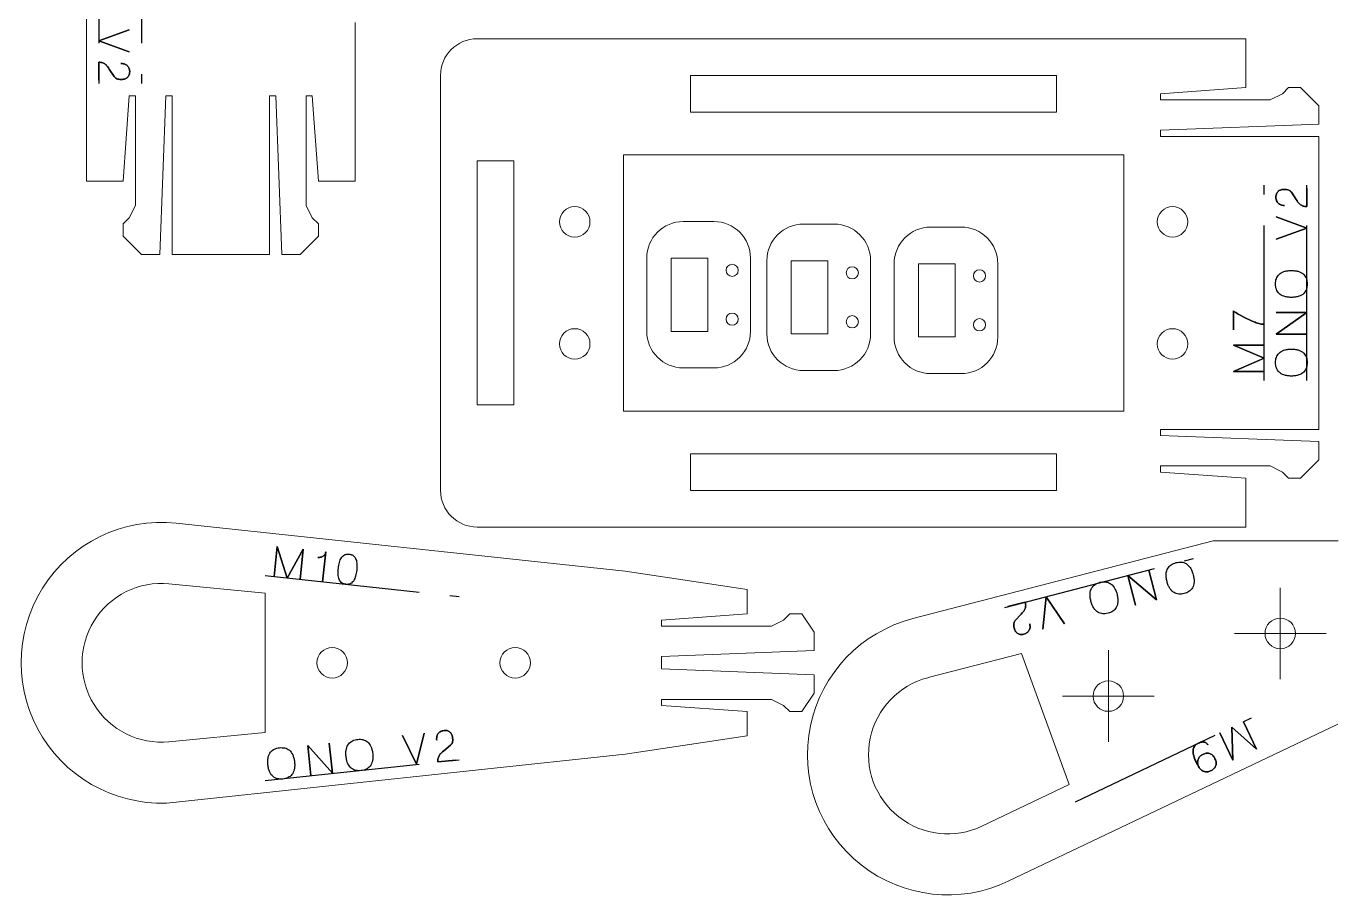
# Model space of a CAD drawing. Header units: millimetres. Extents: x 101 to 393, y 223 to 359.
# Drawn here: x 207.8 to 314.8, y 223.7 to 294.9 of the extents above; entities that cross this region are included whole.
import ezdxf

# ---------------------------------------------------------------- set-up
doc = ezdxf.new("R2010")
doc.units = ezdxf.units.MM
doc.linetypes.add('CENTERX2', pattern=[20.32, 12.7, -2.54, 2.54, -2.54])

# ---------------------------------------------------------------- blocks, each defined once
blk = doc.blocks.new('SW_CENTERMARKSYMBOL_0')
at = {"color": 0, "linetype": 'Continuous', "lineweight": 0}
for p, q in [((0, 2.5), (0, 3.75)), ((0, 0), (0, 2.5)), ((-2.5, 0), (-3.75, 0)), ((0, 0), (-2.5, 0)), ((0, 0), (0, -2.5)), ((0, 0), (2.5, 0)), ((2.5, 0), (3.75, 0)), ((0, -2.5), (0, -3.75))]:
    blk.add_line(p, q, dxfattribs=at)
blk = doc.blocks.new('SW_CENTERMARKSYMBOL_1')
at = {"color": 0, "linetype": 'Continuous', "lineweight": 0}
for p, q in [((0, 2.5), (0, 3.75)), ((0, 0), (0, 2.5)), ((-2.5, 0), (-3.75, 0)), ((0, 0), (-2.5, 0)), ((0, 0), (0, -2.5)), ((0, 0), (2.5, 0)), ((2.5, 0), (3.75, 0)), ((0, -2.5), (0, -3.75))]:
    blk.add_line(p, q, dxfattribs=at)

msp = doc.modelspace()

# ---------------------------------------------------------------- linework, layer by layer
at = {"color": 7, "linetype": 'Continuous', "lineweight": 15}
for p, q in [((212.76, 310.18), (212.76, 282.18)), ((234.76, 295.18), (234.76, 282.18)), ((307.77, 293.85), (244.77, 293.85)), ((307.77, 289.85), (307.77, 293.85)), ((241.77, 290.85), (241.77, 256.85)), ((262.27, 290.85), (262.27, 287.85)), ((262.27, 290.85), (292.27, 290.85)), ((292.27, 290.85), (292.27, 287.85)), ((216.26, 289.18), (215.76, 282.18)), ((216.76, 289.18), (216.26, 289.18)), ((216.76, 280.18), (216.76, 289.18)), ((219.26, 289.18), (218.76, 276.18)), ((219.76, 289.18), (219.26, 289.18)), ((219.76, 276.18), (219.76, 289.18)), ((227.76, 276.18), (227.76, 289.18)), ((227.76, 289.18), (228.26, 289.18)), ((228.26, 289.18), (228.76, 276.18)), ((230.76, 280.18), (230.76, 289.18)), ((230.76, 289.18), (231.26, 289.18)), ((231.26, 289.18), (231.76, 282.18)), ((300.77, 289.35), (307.77, 289.85)), ((300.77, 288.85), (300.77, 289.35)), ((310.77, 289.35), (309.77, 288.85)), ((311.27, 289.85), (310.77, 289.35)), ((312.27, 289.85), (311.27, 289.85)), ((313.77, 288.35), (312.27, 289.85)), ((309.77, 288.85), (300.77, 288.85)), ((313.77, 286.85), (313.77, 288.35)), ((262.27, 287.85), (292.27, 287.85)), ((300.77, 286.35), (313.77, 286.85)), ((300.77, 285.85), (300.77, 286.35)), ((313.77, 285.85), (300.77, 285.85)), ((313.77, 285.85), (313.77, 261.85)), ((244.77, 283.85), (244.77, 263.85)), ((244.77, 283.85), (247.77, 283.85)), ((247.77, 283.85), (247.77, 263.85)), ((256.77, 284.35), (297.77, 284.35)), ((256.77, 263.35), (256.77, 284.35)), ((297.77, 263.35), (297.77, 284.35)), ((212.76, 282.18), (215.76, 282.18)), ((234.76, 282.18), (231.76, 282.18)), ((216.26, 279.18), (216.76, 280.18)), ((231.26, 279.18), (230.76, 280.18)), ((215.76, 278.68), (216.26, 279.18)), ((215.76, 277.68), (215.76, 278.68)), ((231.76, 278.68), (231.26, 279.18)), ((231.76, 277.68), (231.76, 278.68)), ((264.17, 278.88), (261.67, 278.88)), ((274.02, 278.67), (271.52, 278.67)), ((284.45, 278.42), (281.95, 278.42)), ((217.26, 276.18), (215.76, 277.68)), ((230.26, 276.18), (231.76, 277.68)), ((218.76, 276.18), (217.26, 276.18)), ((227.76, 276.18), (219.76, 276.18)), ((228.76, 276.18), (230.26, 276.18)), ((258.67, 275.88), (258.67, 269.88)), ((263.67, 275.88), (260.67, 275.88)), ((260.67, 275.88), (260.67, 269.88)), ((263.67, 269.88), (263.67, 275.88)), ((267.17, 269.88), (267.17, 275.88)), ((268.52, 275.67), (268.52, 269.67)), ((273.52, 275.67), (270.52, 275.67)), ((270.52, 275.67), (270.52, 269.67)), ((273.52, 269.67), (273.52, 275.67)), ((277.02, 269.67), (277.02, 275.67)), ((278.95, 275.42), (278.95, 269.42)), ((283.95, 275.42), (280.95, 275.42)), ((280.95, 275.42), (280.95, 269.42)), ((283.95, 269.42), (283.95, 275.42)), ((287.45, 269.42), (287.45, 275.42)), ((260.67, 269.88), (263.67, 269.88)), ((270.52, 269.67), (273.52, 269.67)), ((280.95, 269.42), (283.95, 269.42)), ((261.67, 266.88), (264.17, 266.88)), ((271.52, 266.67), (274.02, 266.67)), ((281.95, 266.42), (284.45, 266.42)), ((244.77, 263.85), (247.77, 263.85)), ((256.77, 263.35), (297.77, 263.35)), ((313.77, 261.85), (300.77, 261.85)), ((300.77, 261.85), (300.77, 261.35)), ((300.77, 261.35), (313.77, 260.85)), ((313.77, 260.85), (313.77, 259.35)), ((262.27, 259.85), (262.27, 256.85)), ((262.27, 259.85), (292.27, 259.85)), ((292.27, 259.85), (292.27, 256.85)), ((313.77, 259.35), (312.27, 257.85)), ((309.77, 258.85), (300.77, 258.85)), ((300.77, 258.85), (300.77, 258.35)), ((300.77, 258.35), (307.77, 257.85)), ((310.77, 258.35), (309.77, 258.85)), ((311.27, 257.85), (310.77, 258.35)), ((307.77, 253.85), (307.77, 257.85)), ((312.27, 257.85), (311.27, 257.85)), ((262.27, 256.85), (292.27, 256.85)), ((220.11, 254.17), (256.89, 250.23)), ((244.77, 253.85), (307.77, 253.85)), ((280.47, 246.35), (305.09, 252.71)), ((315.35, 252.71), (305.09, 252.71)), ((266.89, 248.73), (256.89, 250.23)), ((227.39, 248.44), (219.51, 249.2)), ((227.39, 248.44), (227.39, 237.02)), ((266.89, 246.73), (266.89, 248.73)), ((259.89, 246.23), (266.89, 246.73)), ((259.89, 245.73), (259.89, 246.23)), ((269.89, 246.23), (268.89, 245.73)), ((270.39, 246.73), (269.89, 246.23)), ((271.39, 246.73), (270.39, 246.73)), ((272.39, 245.23), (271.39, 246.73)), ((268.89, 245.73), (259.89, 245.73)), ((272.39, 243.73), (272.39, 245.23)), ((259.89, 243.23), (272.39, 243.73)), ((259.89, 243.23), (259.89, 242.23)), ((289.39, 243.49), (281.73, 241.51)), ((289.39, 243.49), (293.29, 232.75)), ((259.89, 242.23), (272.39, 241.73)), ((272.39, 241.73), (272.39, 240.23)), ((272.39, 240.23), (271.39, 238.73)), ((259.89, 239.73), (259.89, 239.23)), ((268.89, 239.73), (259.89, 239.73)), ((259.89, 239.23), (266.89, 238.73)), ((266.89, 238.73), (266.89, 236.73)), ((269.89, 239.23), (268.89, 239.73)), ((270.39, 238.73), (269.89, 239.23)), ((271.39, 238.73), (270.39, 238.73)), ((288.3, 224.83), (315.31, 237.71)), ((227.39, 237.02), (219.51, 236.26)), ((266.89, 236.73), (256.89, 235.23)), ((256.89, 235.23), (220.11, 231.3)), ((293.29, 232.75), (286.15, 229.35))]:
    msp.add_line(p, q, dxfattribs=at)
at = {"color": 7, "linetype": 'CENTERX2'}
for p, q in [((213.76, 306.18), (213.76, 290.18)), ((217.26, 306.18), (217.26, 290.18)), ((309.27, 265.85), (309.27, 281.85)), ((312.77, 265.85), (312.77, 281.85)), ((288.01, 247.26), (303.5, 251.27)), ((227.39, 249.87), (243.29, 248.16)), ((293.81, 231.34), (308.25, 238.22)), ((227.39, 233.08), (243.29, 234.78))]:
    msp.add_line(p, q, dxfattribs=at)
at = {"color": 7, "linetype": 'Continuous', "flags": 128}
for points in [[(213.76, 293.68), (216.26, 294.59), (216.26, 294.59), (213.76, 293.68), (213.76, 293.68), (216.26, 292.78), (216.26, 292.78), (213.76, 293.68)], [(213.76, 291.93), (213.85, 291.93), (213.93, 291.92), (214.01, 291.9), (214.08, 291.88), (214.14, 291.85), (214.2, 291.82), (214.25, 291.79), (214.31, 291.75), (214.35, 291.71), (214.4, 291.66), (214.44, 291.61), (214.48, 291.57), (214.55, 291.46), (214.62, 291.35), (214.62, 291.35), (215.02, 290.76), (215.02, 290.76), (215.05, 290.72), (215.09, 290.68), (215.12, 290.65), (215.16, 290.62), (215.24, 290.58), (215.32, 290.55), (215.4, 290.53), (215.49, 290.52), (215.58, 290.52), (215.67, 290.52), (215.67, 290.52), (215.71, 290.52), (215.76, 290.53), (215.81, 290.54), (215.86, 290.55), (215.92, 290.57), (215.97, 290.59), (216.02, 290.62), (216.06, 290.65), (216.11, 290.69), (216.15, 290.74), (216.19, 290.79), (216.22, 290.85), (216.25, 290.91), (216.27, 290.99), (216.28, 291.07), (216.29, 291.16), (216.29, 291.16), (216.28, 291.24), (216.27, 291.33), (216.25, 291.4), (216.23, 291.47), (216.19, 291.53), (216.15, 291.59), (216.11, 291.64), (216.06, 291.68), (216.01, 291.72), (215.95, 291.75), (215.89, 291.78), (215.83, 291.8), (215.76, 291.81), (215.7, 291.82), (215.63, 291.83), (215.57, 291.83), (215.57, 291.83), (215.63, 291.83), (215.7, 291.82), (215.76, 291.81), (215.83, 291.8), (215.89, 291.78), (215.95, 291.75), (216.01, 291.72), (216.06, 291.68), (216.11, 291.64), (216.15, 291.59), (216.19, 291.53), (216.23, 291.47), (216.25, 291.4), (216.27, 291.33), (216.28, 291.24), (216.29, 291.16), (216.29, 291.16), (216.28, 291.07), (216.27, 290.99), (216.25, 290.91), (216.22, 290.85), (216.19, 290.79), (216.15, 290.74), (216.11, 290.69), (216.06, 290.65), (216.02, 290.62), (215.97, 290.59), (215.92, 290.57), (215.86, 290.55), (215.81, 290.54), (215.76, 290.53), (215.71, 290.52), (215.67, 290.52), (215.67, 290.52), (215.58, 290.52), (215.49, 290.52), (215.4, 290.53), (215.32, 290.55), (215.24, 290.58), (215.16, 290.62), (215.12, 290.65), (215.09, 290.68), (215.05, 290.72), (215.02, 290.76), (215.02, 290.76), (214.62, 291.35), (214.62, 291.35), (214.55, 291.46), (214.48, 291.57), (214.44, 291.61), (214.4, 291.66), (214.35, 291.71), (214.31, 291.75), (214.25, 291.79), (214.2, 291.82), (214.14, 291.85), (214.08, 291.88), (214.01, 291.9), (213.93, 291.92), (213.85, 291.93), (213.76, 291.93), (213.76, 291.93), (213.76, 290.45), (213.76, 290.45), (213.76, 291.93)], [(312.77, 280.1), (312.68, 280.1), (312.6, 280.11), (312.52, 280.13), (312.45, 280.15), (312.39, 280.18), (312.33, 280.21), (312.27, 280.24), (312.22, 280.28), (312.17, 280.32), (312.13, 280.37), (312.09, 280.41), (312.05, 280.46), (311.98, 280.57), (311.9, 280.68), (311.9, 280.68), (311.51, 281.27), (311.51, 281.27), (311.48, 281.31), (311.44, 281.35), (311.41, 281.38), (311.37, 281.41), (311.29, 281.45), (311.21, 281.48), (311.12, 281.5), (311.04, 281.51), (310.95, 281.51), (310.86, 281.51), (310.86, 281.51), (310.82, 281.51), (310.77, 281.5), (310.72, 281.49), (310.66, 281.48), (310.61, 281.46), (310.56, 281.44), (310.51, 281.41), (310.46, 281.38), (310.42, 281.34), (310.38, 281.29), (310.34, 281.24), (310.3, 281.18), (310.28, 281.11), (310.26, 281.04), (310.24, 280.96), (310.24, 280.87), (310.24, 280.87), (310.24, 280.78), (310.26, 280.7), (310.28, 280.63), (310.3, 280.56), (310.34, 280.5), (310.38, 280.44), (310.42, 280.39), (310.47, 280.35), (310.52, 280.31), (310.58, 280.28), (310.64, 280.25), (310.7, 280.23), (310.76, 280.22), (310.83, 280.2), (310.89, 280.2), (310.96, 280.2), (310.96, 280.2), (310.89, 280.2), (310.83, 280.2), (310.76, 280.22), (310.7, 280.23), (310.64, 280.25), (310.58, 280.28), (310.52, 280.31), (310.47, 280.35), (310.42, 280.39), (310.38, 280.44), (310.34, 280.5), (310.3, 280.56), (310.28, 280.63), (310.26, 280.7), (310.24, 280.78), (310.24, 280.87), (310.24, 280.87), (310.24, 280.96), (310.26, 281.04), (310.28, 281.11), (310.3, 281.18), (310.34, 281.24), (310.38, 281.29), (310.42, 281.34), (310.46, 281.38), (310.51, 281.41), (310.56, 281.44), (310.61, 281.46), (310.66, 281.48), (310.72, 281.49), (310.77, 281.5), (310.82, 281.51), (310.86, 281.51), (310.86, 281.51), (310.95, 281.51), (311.04, 281.51), (311.12, 281.5), (311.21, 281.48), (311.29, 281.45), (311.37, 281.41), (311.41, 281.38), (311.44, 281.35), (311.48, 281.31), (311.51, 281.27), (311.51, 281.27), (311.9, 280.68), (311.9, 280.68), (311.98, 280.57), (312.05, 280.46), (312.09, 280.41), (312.13, 280.37), (312.17, 280.32), (312.22, 280.28), (312.27, 280.24), (312.33, 280.21), (312.39, 280.18), (312.45, 280.15), (312.52, 280.13), (312.6, 280.11), (312.68, 280.1), (312.77, 280.1), (312.77, 280.1), (312.77, 281.58), (312.77, 281.58), (312.77, 280.1)], [(312.77, 278.34), (310.27, 277.44), (310.27, 277.44), (312.77, 278.34), (312.77, 278.34), (310.27, 279.25), (310.27, 279.25), (312.77, 278.34)], [(312.8, 273.76), (312.8, 273.65), (312.79, 273.54), (312.77, 273.44), (312.74, 273.34), (312.7, 273.24), (312.65, 273.15), (312.59, 273.06), (312.52, 272.99), (312.44, 272.91), (312.34, 272.85), (312.24, 272.8), (312.12, 272.75), (312.06, 272.73), (311.99, 272.71), (311.92, 272.7), (311.84, 272.68), (311.77, 272.67), (311.68, 272.67), (311.6, 272.66), (311.51, 272.66), (311.51, 272.66), (311.42, 272.66), (311.34, 272.67), (311.26, 272.67), (311.18, 272.68), (311.1, 272.7), (311.03, 272.71), (310.97, 272.73), (310.9, 272.75), (310.78, 272.8), (310.68, 272.85), (310.58, 272.91), (310.5, 272.99), (310.43, 273.06), (310.37, 273.15), (310.32, 273.24), (310.28, 273.34), (310.25, 273.44), (310.23, 273.54), (310.21, 273.65), (310.21, 273.76), (310.21, 273.76), (310.21, 273.88), (310.23, 273.98), (310.25, 274.09), (310.28, 274.19), (310.32, 274.29), (310.37, 274.38), (310.43, 274.46), (310.5, 274.54), (310.58, 274.61), (310.68, 274.67), (310.78, 274.73), (310.9, 274.78), (310.97, 274.8), (311.03, 274.82), (311.1, 274.83), (311.18, 274.84), (311.26, 274.85), (311.34, 274.86), (311.42, 274.86), (311.51, 274.86), (311.51, 274.86), (311.6, 274.86), (311.68, 274.86), (311.77, 274.85), (311.84, 274.84), (311.92, 274.83), (311.99, 274.82), (312.06, 274.8), (312.12, 274.78), (312.24, 274.73), (312.34, 274.67), (312.44, 274.61), (312.52, 274.54), (312.59, 274.46), (312.65, 274.38), (312.7, 274.29), (312.74, 274.19), (312.77, 274.09), (312.79, 273.98), (312.8, 273.88)], [(312.8, 273.76), (312.8, 273.65), (312.79, 273.54), (312.77, 273.44), (312.74, 273.34), (312.7, 273.24), (312.65, 273.15), (312.59, 273.06), (312.52, 272.99), (312.44, 272.91), (312.34, 272.85), (312.24, 272.8), (312.12, 272.75), (312.06, 272.73), (311.99, 272.71), (311.92, 272.7), (311.84, 272.68), (311.77, 272.67), (311.68, 272.67), (311.6, 272.66), (311.51, 272.66), (311.51, 272.66), (311.42, 272.66), (311.34, 272.67), (311.26, 272.67), (311.18, 272.68), (311.1, 272.7), (311.03, 272.71), (310.97, 272.73), (310.9, 272.75), (310.78, 272.8), (310.68, 272.85), (310.58, 272.91), (310.5, 272.99), (310.43, 273.06), (310.37, 273.15), (310.32, 273.24), (310.28, 273.34), (310.25, 273.44), (310.23, 273.54), (310.21, 273.65), (310.21, 273.76), (310.21, 273.76), (310.21, 273.88), (310.23, 273.98), (310.25, 274.09), (310.28, 274.19), (310.32, 274.29), (310.37, 274.38), (310.43, 274.46), (310.5, 274.54), (310.58, 274.61), (310.68, 274.67), (310.78, 274.73), (310.9, 274.78), (310.97, 274.8), (311.03, 274.82), (311.1, 274.83), (311.18, 274.84), (311.26, 274.85), (311.34, 274.86), (311.42, 274.86), (311.51, 274.86), (311.51, 274.86), (311.6, 274.86), (311.68, 274.86), (311.77, 274.85), (311.84, 274.84), (311.92, 274.83), (311.99, 274.82), (312.06, 274.8), (312.12, 274.78), (312.24, 274.73), (312.34, 274.67), (312.44, 274.61), (312.52, 274.54), (312.59, 274.46), (312.65, 274.38), (312.7, 274.29), (312.74, 274.19), (312.77, 274.09), (312.79, 273.98), (312.8, 273.88), (312.8, 273.76)], [(309.27, 270.45), (309.2, 270.46), (309.12, 270.46), (309.03, 270.48), (308.94, 270.5), (308.84, 270.53), (308.74, 270.56), (308.63, 270.59), (308.53, 270.63), (308.3, 270.72), (308.07, 270.82), (307.83, 270.93), (307.6, 271.05), (307.38, 271.17), (307.16, 271.3), (307.05, 271.36), (306.96, 271.43), (306.86, 271.49), (306.77, 271.55), (306.77, 271.55), (306.77, 270), (306.77, 270), (306.77, 271.55), (306.77, 271.55), (306.86, 271.49), (306.96, 271.43), (307.05, 271.36), (307.16, 271.3), (307.38, 271.17), (307.6, 271.05), (307.83, 270.93), (308.07, 270.82), (308.3, 270.72), (308.53, 270.63), (308.63, 270.59), (308.74, 270.56), (308.84, 270.53), (308.94, 270.5), (309.03, 270.48), (309.12, 270.46), (309.2, 270.46), (309.27, 270.45)], [(310.27, 269.64), (312.77, 271.42), (312.77, 271.42), (310.27, 271.42), (310.27, 271.42), (312.77, 271.42), (312.77, 271.42), (310.27, 269.64), (310.27, 269.64), (312.77, 269.64), (312.77, 269.64), (310.27, 269.64)], [(306.77, 266.59), (309.27, 267.67), (309.27, 267.67), (306.77, 268.74), (306.77, 268.74), (309.27, 268.74), (309.27, 268.74), (306.77, 268.74), (306.77, 268.74), (309.27, 267.67), (309.27, 267.67), (306.77, 266.59), (306.77, 266.59), (309.27, 266.59), (309.27, 266.59), (306.77, 266.59)], [(312.8, 267.32), (312.8, 267.21), (312.79, 267.1), (312.77, 266.99), (312.74, 266.89), (312.7, 266.8), (312.65, 266.71), (312.59, 266.62), (312.52, 266.54), (312.44, 266.47), (312.34, 266.41), (312.24, 266.35), (312.12, 266.31), (312.06, 266.29), (311.99, 266.27), (311.92, 266.25), (311.84, 266.24), (311.77, 266.23), (311.68, 266.23), (311.6, 266.22), (311.51, 266.22), (311.51, 266.22), (311.42, 266.22), (311.34, 266.23), (311.26, 266.23), (311.18, 266.24), (311.1, 266.25), (311.03, 266.27), (310.97, 266.29), (310.9, 266.31), (310.78, 266.35), (310.68, 266.41), (310.58, 266.47), (310.5, 266.54), (310.43, 266.62), (310.37, 266.71), (310.32, 266.8), (310.28, 266.89), (310.25, 266.99), (310.23, 267.1), (310.21, 267.21), (310.21, 267.32), (310.21, 267.32), (310.21, 267.43), (310.23, 267.54), (310.25, 267.65), (310.28, 267.75), (310.32, 267.85), (310.37, 267.94), (310.43, 268.02), (310.5, 268.1), (310.58, 268.17), (310.68, 268.23), (310.78, 268.29), (310.9, 268.34), (310.97, 268.36), (311.03, 268.37), (311.1, 268.39), (311.18, 268.4), (311.26, 268.41), (311.34, 268.42), (311.42, 268.42), (311.51, 268.42), (311.51, 268.42), (311.6, 268.42), (311.68, 268.42), (311.77, 268.41), (311.84, 268.4), (311.92, 268.39), (311.99, 268.37), (312.06, 268.36), (312.12, 268.34), (312.24, 268.29), (312.34, 268.23), (312.44, 268.17), (312.52, 268.1), (312.59, 268.02), (312.65, 267.94), (312.7, 267.85), (312.74, 267.75), (312.77, 267.65), (312.79, 267.54), (312.8, 267.43)], [(312.8, 267.32), (312.8, 267.21), (312.79, 267.1), (312.77, 266.99), (312.74, 266.89), (312.7, 266.8), (312.65, 266.71), (312.59, 266.62), (312.52, 266.54), (312.44, 266.47), (312.34, 266.41), (312.24, 266.35), (312.12, 266.31), (312.06, 266.29), (311.99, 266.27), (311.92, 266.25), (311.84, 266.24), (311.77, 266.23), (311.68, 266.23), (311.6, 266.22), (311.51, 266.22), (311.51, 266.22), (311.42, 266.22), (311.34, 266.23), (311.26, 266.23), (311.18, 266.24), (311.1, 266.25), (311.03, 266.27), (310.97, 266.29), (310.9, 266.31), (310.78, 266.35), (310.68, 266.41), (310.58, 266.47), (310.5, 266.54), (310.43, 266.62), (310.37, 266.71), (310.32, 266.8), (310.28, 266.89), (310.25, 266.99), (310.23, 267.1), (310.21, 267.21), (310.21, 267.32), (310.21, 267.32), (310.21, 267.43), (310.23, 267.54), (310.25, 267.65), (310.28, 267.75), (310.32, 267.85), (310.37, 267.94), (310.43, 268.02), (310.5, 268.1), (310.58, 268.17), (310.68, 268.23), (310.78, 268.29), (310.9, 268.34), (310.97, 268.36), (311.03, 268.37), (311.1, 268.39), (311.18, 268.4), (311.26, 268.41), (311.34, 268.42), (311.42, 268.42), (311.51, 268.42), (311.51, 268.42), (311.6, 268.42), (311.68, 268.42), (311.77, 268.41), (311.84, 268.4), (311.92, 268.39), (311.99, 268.37), (312.06, 268.36), (312.12, 268.34), (312.24, 268.29), (312.34, 268.23), (312.44, 268.17), (312.52, 268.1), (312.59, 268.02), (312.65, 267.94), (312.7, 267.85), (312.74, 267.75), (312.77, 267.65), (312.79, 267.54), (312.8, 267.43), (312.8, 267.32)], [(228.39, 252.26), (229.19, 249.67), (229.19, 249.67), (230.52, 252.03), (230.52, 252.03), (230.26, 249.56), (230.26, 249.56), (230.52, 252.03), (230.52, 252.03), (229.19, 249.67), (229.19, 249.67), (228.39, 252.26), (228.39, 252.26), (228.13, 249.79), (228.13, 249.79), (228.39, 252.26)], [(232.36, 251.83), (232.35, 251.76), (232.33, 251.69), (232.3, 251.63), (232.27, 251.58), (232.23, 251.53), (232.19, 251.5), (232.14, 251.46), (232.09, 251.44), (232.04, 251.41), (231.99, 251.39), (231.94, 251.38), (231.89, 251.37), (231.84, 251.36), (231.8, 251.36), (231.76, 251.36), (231.72, 251.36), (231.72, 251.36), (231.76, 251.36), (231.8, 251.36), (231.84, 251.36), (231.89, 251.37), (231.94, 251.38), (231.99, 251.39), (232.04, 251.41), (232.09, 251.44), (232.14, 251.46), (232.19, 251.5), (232.23, 251.53), (232.27, 251.58), (232.3, 251.63), (232.33, 251.69), (232.35, 251.76), (232.36, 251.83), (232.36, 251.83), (232.1, 249.36), (232.1, 249.36), (232.36, 251.83)], [(234.02, 249.16), (233.96, 249.16), (233.91, 249.17), (233.86, 249.19), (233.81, 249.2), (233.77, 249.22), (233.73, 249.24), (233.69, 249.27), (233.65, 249.29), (233.59, 249.36), (233.54, 249.42), (233.49, 249.5), (233.45, 249.58), (233.43, 249.67), (233.4, 249.77), (233.39, 249.88), (233.38, 249.99), (233.38, 250.1), (233.38, 250.22), (233.39, 250.34), (233.4, 250.47), (233.4, 250.47), (233.42, 250.6), (233.44, 250.72), (233.46, 250.83), (233.48, 250.95), (233.52, 251.05), (233.55, 251.15), (233.59, 251.24), (233.64, 251.33), (233.69, 251.4), (233.76, 251.47), (233.82, 251.52), (233.9, 251.57), (233.94, 251.59), (233.98, 251.6), (234.02, 251.61), (234.07, 251.62), (234.12, 251.63), (234.17, 251.63), (234.22, 251.63), (234.28, 251.62), (234.28, 251.62), (234.34, 251.62), (234.39, 251.61), (234.44, 251.59), (234.48, 251.58), (234.53, 251.56), (234.57, 251.54), (234.61, 251.51), (234.64, 251.49), (234.7, 251.43), (234.76, 251.36), (234.8, 251.28), (234.84, 251.2), (234.87, 251.11), (234.89, 251.01), (234.91, 250.9), (234.91, 250.79), (234.92, 250.68), (234.91, 250.56), (234.91, 250.44), (234.9, 250.31), (234.9, 250.31), (234.88, 250.19), (234.86, 250.06), (234.84, 249.95), (234.81, 249.83), (234.78, 249.73), (234.74, 249.63), (234.7, 249.54), (234.66, 249.45), (234.6, 249.38), (234.54, 249.32), (234.47, 249.26), (234.4, 249.22), (234.36, 249.2), (234.32, 249.18), (234.27, 249.17), (234.23, 249.16), (234.18, 249.15), (234.12, 249.15), (234.07, 249.15)], [(234.02, 249.16), (233.96, 249.16), (233.91, 249.17), (233.86, 249.19), (233.81, 249.2), (233.77, 249.22), (233.73, 249.24), (233.69, 249.27), (233.65, 249.29), (233.59, 249.36), (233.54, 249.42), (233.49, 249.5), (233.45, 249.58), (233.43, 249.67), (233.4, 249.77), (233.39, 249.88), (233.38, 249.99), (233.38, 250.1), (233.38, 250.22), (233.39, 250.34), (233.4, 250.47), (233.4, 250.47), (233.42, 250.6), (233.44, 250.72), (233.46, 250.83), (233.48, 250.95), (233.52, 251.05), (233.55, 251.15), (233.59, 251.24), (233.64, 251.33), (233.69, 251.4), (233.76, 251.47), (233.82, 251.52), (233.9, 251.57), (233.94, 251.59), (233.98, 251.6), (234.02, 251.61), (234.07, 251.62), (234.12, 251.63), (234.17, 251.63), (234.22, 251.63), (234.28, 251.62), (234.28, 251.62), (234.34, 251.62), (234.39, 251.61), (234.44, 251.59), (234.48, 251.58), (234.53, 251.56), (234.57, 251.54), (234.61, 251.51), (234.64, 251.49), (234.7, 251.43), (234.76, 251.36), (234.8, 251.28), (234.84, 251.2), (234.87, 251.11), (234.89, 251.01), (234.91, 250.9), (234.91, 250.79), (234.92, 250.68), (234.91, 250.56), (234.91, 250.44), (234.9, 250.31), (234.9, 250.31), (234.88, 250.19), (234.86, 250.06), (234.84, 249.95), (234.81, 249.83), (234.78, 249.73), (234.74, 249.63), (234.7, 249.54), (234.66, 249.45), (234.6, 249.38), (234.54, 249.32), (234.47, 249.26), (234.4, 249.22), (234.36, 249.2), (234.32, 249.18), (234.27, 249.17), (234.23, 249.16), (234.18, 249.15), (234.12, 249.15), (234.07, 249.15), (234.02, 249.16)], [(302.06, 250.93), (302.17, 250.95), (302.28, 250.97), (302.39, 250.98), (302.49, 250.97), (302.6, 250.96), (302.7, 250.93), (302.8, 250.89), (302.89, 250.85), (302.98, 250.78), (303.06, 250.71), (303.14, 250.62), (303.22, 250.52), (303.26, 250.46), (303.29, 250.4), (303.32, 250.33), (303.35, 250.26), (303.38, 250.19), (303.41, 250.11), (303.43, 250.03), (303.46, 249.94), (303.46, 249.94), (303.48, 249.86), (303.5, 249.78), (303.51, 249.69), (303.52, 249.62), (303.53, 249.54), (303.53, 249.47), (303.53, 249.4), (303.53, 249.33), (303.51, 249.2), (303.48, 249.09), (303.45, 248.98), (303.4, 248.88), (303.34, 248.79), (303.27, 248.71), (303.2, 248.63), (303.11, 248.57), (303.02, 248.52), (302.93, 248.47), (302.82, 248.43), (302.72, 248.4), (302.72, 248.4), (302.61, 248.37), (302.5, 248.36), (302.39, 248.35), (302.28, 248.36), (302.18, 248.37), (302.08, 248.4), (301.98, 248.44), (301.89, 248.49), (301.8, 248.55), (301.71, 248.63), (301.63, 248.72), (301.55, 248.82), (301.52, 248.88), (301.49, 248.94), (301.45, 249), (301.42, 249.07), (301.39, 249.15), (301.37, 249.22), (301.34, 249.31), (301.32, 249.39), (301.32, 249.39), (301.3, 249.48), (301.28, 249.56), (301.27, 249.64), (301.25, 249.72), (301.25, 249.8), (301.24, 249.87), (301.24, 249.94), (301.25, 250.01), (301.26, 250.13), (301.29, 250.25), (301.33, 250.36), (301.38, 250.45), (301.44, 250.54), (301.5, 250.62), (301.58, 250.69), (301.66, 250.76), (301.75, 250.81), (301.85, 250.86), (301.95, 250.9)], [(302.06, 250.93), (302.17, 250.95), (302.28, 250.97), (302.39, 250.98), (302.49, 250.97), (302.6, 250.96), (302.7, 250.93), (302.8, 250.89), (302.89, 250.85), (302.98, 250.78), (303.06, 250.71), (303.14, 250.62), (303.22, 250.52), (303.26, 250.46), (303.29, 250.4), (303.32, 250.33), (303.35, 250.26), (303.38, 250.19), (303.41, 250.11), (303.43, 250.03), (303.46, 249.94), (303.46, 249.94), (303.48, 249.86), (303.5, 249.78), (303.51, 249.69), (303.52, 249.62), (303.53, 249.54), (303.53, 249.47), (303.53, 249.4), (303.53, 249.33), (303.51, 249.2), (303.48, 249.09), (303.45, 248.98), (303.4, 248.88), (303.34, 248.79), (303.27, 248.71), (303.2, 248.63), (303.11, 248.57), (303.02, 248.52), (302.93, 248.47), (302.82, 248.43), (302.72, 248.4), (302.72, 248.4), (302.61, 248.37), (302.5, 248.36), (302.39, 248.35), (302.28, 248.36), (302.18, 248.37), (302.08, 248.4), (301.98, 248.44), (301.89, 248.49), (301.8, 248.55), (301.71, 248.63), (301.63, 248.72), (301.55, 248.82), (301.52, 248.88), (301.49, 248.94), (301.45, 249), (301.42, 249.07), (301.39, 249.15), (301.37, 249.22), (301.34, 249.31), (301.32, 249.39), (301.32, 249.39), (301.3, 249.48), (301.28, 249.56), (301.27, 249.64), (301.25, 249.72), (301.25, 249.8), (301.24, 249.87), (301.24, 249.94), (301.25, 250.01), (301.26, 250.13), (301.29, 250.25), (301.33, 250.36), (301.38, 250.45), (301.44, 250.54), (301.5, 250.62), (301.58, 250.69), (301.66, 250.76), (301.75, 250.81), (301.85, 250.86), (301.95, 250.9), (302.06, 250.93)], [(300.46, 247.88), (298.1, 249.87), (298.1, 249.87), (298.73, 247.44), (298.73, 247.44), (298.1, 249.87), (298.1, 249.87), (300.46, 247.88), (300.46, 247.88), (299.83, 250.32), (299.83, 250.32), (300.46, 247.88)], [(295.82, 249.32), (295.93, 249.34), (296.04, 249.36), (296.15, 249.36), (296.26, 249.36), (296.36, 249.34), (296.46, 249.32), (296.56, 249.28), (296.65, 249.23), (296.74, 249.17), (296.83, 249.1), (296.91, 249.01), (296.98, 248.9), (297.02, 248.85), (297.05, 248.79), (297.08, 248.72), (297.12, 248.65), (297.14, 248.58), (297.17, 248.5), (297.2, 248.42), (297.22, 248.33), (297.22, 248.33), (297.24, 248.25), (297.26, 248.16), (297.27, 248.08), (297.28, 248), (297.29, 247.93), (297.29, 247.86), (297.29, 247.79), (297.29, 247.72), (297.27, 247.59), (297.25, 247.47), (297.21, 247.36), (297.16, 247.26), (297.1, 247.17), (297.04, 247.09), (296.96, 247.02), (296.88, 246.96), (296.79, 246.9), (296.69, 246.86), (296.59, 246.82), (296.48, 246.78), (296.48, 246.78), (296.37, 246.76), (296.26, 246.75), (296.15, 246.74), (296.05, 246.74), (295.94, 246.76), (295.84, 246.78), (295.74, 246.82), (295.65, 246.87), (295.56, 246.94), (295.47, 247.01), (295.39, 247.1), (295.32, 247.21), (295.28, 247.26), (295.25, 247.33), (295.22, 247.39), (295.18, 247.46), (295.16, 247.53), (295.13, 247.61), (295.1, 247.69), (295.08, 247.78), (295.08, 247.78), (295.06, 247.86), (295.04, 247.95), (295.03, 248.03), (295.02, 248.11), (295.01, 248.18), (295.01, 248.26), (295.01, 248.33), (295.01, 248.39), (295.03, 248.52), (295.05, 248.64), (295.09, 248.74), (295.14, 248.84), (295.2, 248.93), (295.27, 249.01), (295.34, 249.08), (295.43, 249.14), (295.52, 249.2), (295.61, 249.25), (295.72, 249.28)], [(295.82, 249.32), (295.93, 249.34), (296.04, 249.36), (296.15, 249.36), (296.26, 249.36), (296.36, 249.34), (296.46, 249.32), (296.56, 249.28), (296.65, 249.23), (296.74, 249.17), (296.83, 249.1), (296.91, 249.01), (296.98, 248.9), (297.02, 248.85), (297.05, 248.79), (297.08, 248.72), (297.12, 248.65), (297.14, 248.58), (297.17, 248.5), (297.2, 248.42), (297.22, 248.33), (297.22, 248.33), (297.24, 248.25), (297.26, 248.16), (297.27, 248.08), (297.28, 248), (297.29, 247.93), (297.29, 247.86), (297.29, 247.79), (297.29, 247.72), (297.27, 247.59), (297.25, 247.47), (297.21, 247.36), (297.16, 247.26), (297.1, 247.17), (297.04, 247.09), (296.96, 247.02), (296.88, 246.96), (296.79, 246.9), (296.69, 246.86), (296.59, 246.82), (296.48, 246.78), (296.48, 246.78), (296.37, 246.76), (296.26, 246.75), (296.15, 246.74), (296.05, 246.74), (295.94, 246.76), (295.84, 246.78), (295.74, 246.82), (295.65, 246.87), (295.56, 246.94), (295.47, 247.01), (295.39, 247.1), (295.32, 247.21), (295.28, 247.26), (295.25, 247.33), (295.22, 247.39), (295.18, 247.46), (295.16, 247.53), (295.13, 247.61), (295.1, 247.69), (295.08, 247.78), (295.08, 247.78), (295.06, 247.86), (295.04, 247.95), (295.03, 248.03), (295.02, 248.11), (295.01, 248.18), (295.01, 248.26), (295.01, 248.33), (295.01, 248.39), (295.03, 248.52), (295.05, 248.64), (295.09, 248.74), (295.14, 248.84), (295.2, 248.93), (295.27, 249.01), (295.34, 249.08), (295.43, 249.14), (295.52, 249.2), (295.61, 249.25), (295.72, 249.28), (295.82, 249.32)], [(289.7, 247.7), (289.72, 247.61), (289.73, 247.53), (289.74, 247.45), (289.73, 247.38), (289.72, 247.31), (289.71, 247.24), (289.69, 247.18), (289.66, 247.12), (289.63, 247.07), (289.6, 247.02), (289.57, 246.96), (289.53, 246.91), (289.44, 246.82), (289.36, 246.72), (289.36, 246.72), (288.88, 246.19), (288.88, 246.19), (288.85, 246.15), (288.82, 246.11), (288.79, 246.06), (288.78, 246.02), (288.76, 245.93), (288.75, 245.85), (288.75, 245.76), (288.77, 245.68), (288.79, 245.59), (288.81, 245.51), (288.81, 245.51), (288.82, 245.46), (288.84, 245.42), (288.86, 245.37), (288.88, 245.33), (288.92, 245.28), (288.95, 245.24), (288.99, 245.2), (289.04, 245.16), (289.09, 245.12), (289.14, 245.1), (289.2, 245.07), (289.27, 245.05), (289.34, 245.04), (289.41, 245.04), (289.49, 245.05), (289.58, 245.07), (289.58, 245.07), (289.67, 245.1), (289.74, 245.13), (289.81, 245.17), (289.87, 245.21), (289.92, 245.26), (289.97, 245.31), (290, 245.36), (290.03, 245.42), (290.06, 245.48), (290.07, 245.54), (290.09, 245.61), (290.09, 245.67), (290.09, 245.74), (290.08, 245.8), (290.08, 245.87), (290.06, 245.93), (290.06, 245.93), (290.08, 245.87), (290.08, 245.8), (290.09, 245.74), (290.09, 245.67), (290.09, 245.61), (290.07, 245.54), (290.06, 245.48), (290.03, 245.42), (290, 245.36), (289.97, 245.31), (289.92, 245.26), (289.87, 245.21), (289.81, 245.17), (289.74, 245.13), (289.67, 245.1), (289.58, 245.07), (289.58, 245.07), (289.49, 245.05), (289.41, 245.04), (289.34, 245.04), (289.27, 245.05), (289.2, 245.07), (289.14, 245.1), (289.09, 245.12), (289.04, 245.16), (288.99, 245.2), (288.95, 245.24), (288.92, 245.28), (288.88, 245.33), (288.86, 245.37), (288.84, 245.42), (288.82, 245.46), (288.81, 245.51), (288.81, 245.51), (288.79, 245.59), (288.77, 245.68), (288.75, 245.76), (288.75, 245.85), (288.76, 245.93), (288.78, 246.02), (288.79, 246.06), (288.82, 246.11), (288.85, 246.15), (288.88, 246.19), (288.88, 246.19), (289.36, 246.72), (289.36, 246.72), (289.44, 246.82), (289.53, 246.91), (289.57, 246.96), (289.6, 247.02), (289.63, 247.07), (289.66, 247.12), (289.69, 247.18), (289.71, 247.24), (289.72, 247.31), (289.73, 247.38), (289.74, 247.45), (289.73, 247.53), (289.72, 247.61), (289.7, 247.7), (289.7, 247.7), (288.26, 247.33), (288.26, 247.33), (289.7, 247.7)], [(291.4, 248.14), (292.91, 245.93), (292.91, 245.93), (291.4, 248.14), (291.4, 248.14), (291.15, 245.47), (291.15, 245.47), (291.4, 248.14)], [(308.65, 235.66), (306.62, 237.44), (306.62, 237.44), (306.72, 234.74), (306.72, 234.74), (305.65, 236.98), (305.65, 236.98), (306.72, 234.74), (306.72, 234.74), (306.62, 237.44), (306.62, 237.44), (308.65, 235.66), (308.65, 235.66), (307.58, 237.9), (307.58, 237.9), (308.65, 235.66)], [(239.81, 234.41), (238.65, 236.78), (238.65, 236.78), (239.81, 234.41), (239.81, 234.41), (240.44, 236.97), (240.44, 236.97), (239.81, 234.41)], [(241.56, 234.6), (241.55, 234.69), (241.55, 234.77), (241.56, 234.85), (241.57, 234.92), (241.59, 234.98), (241.62, 235.05), (241.65, 235.1), (241.68, 235.16), (241.71, 235.21), (241.75, 235.26), (241.8, 235.3), (241.84, 235.35), (241.94, 235.43), (242.04, 235.51), (242.04, 235.51), (242.58, 235.97), (242.58, 235.97), (242.62, 236), (242.65, 236.04), (242.68, 236.08), (242.71, 236.12), (242.74, 236.2), (242.76, 236.29), (242.77, 236.37), (242.77, 236.46), (242.76, 236.55), (242.75, 236.63), (242.75, 236.63), (242.75, 236.68), (242.73, 236.72), (242.72, 236.77), (242.7, 236.82), (242.68, 236.87), (242.65, 236.92), (242.62, 236.97), (242.58, 237.01), (242.53, 237.05), (242.48, 237.09), (242.43, 237.12), (242.37, 237.15), (242.3, 237.17), (242.22, 237.18), (242.14, 237.18), (242.06, 237.18), (242.06, 237.18), (241.97, 237.16), (241.89, 237.14), (241.81, 237.12), (241.75, 237.08), (241.69, 237.04), (241.64, 237), (241.6, 236.95), (241.56, 236.9), (241.53, 236.84), (241.5, 236.78), (241.48, 236.72), (241.47, 236.66), (241.46, 236.59), (241.45, 236.53), (241.45, 236.46), (241.46, 236.4), (241.46, 236.4), (241.45, 236.46), (241.45, 236.53), (241.46, 236.59), (241.47, 236.66), (241.48, 236.72), (241.5, 236.78), (241.53, 236.84), (241.56, 236.9), (241.6, 236.95), (241.64, 237), (241.69, 237.04), (241.75, 237.08), (241.81, 237.12), (241.89, 237.14), (241.97, 237.16), (242.06, 237.18), (242.06, 237.18), (242.14, 237.18), (242.22, 237.18), (242.3, 237.17), (242.37, 237.15), (242.43, 237.12), (242.48, 237.09), (242.53, 237.05), (242.58, 237.01), (242.62, 236.97), (242.65, 236.92), (242.68, 236.87), (242.7, 236.82), (242.72, 236.77), (242.73, 236.72), (242.75, 236.68), (242.75, 236.63), (242.75, 236.63), (242.76, 236.55), (242.77, 236.46), (242.77, 236.37), (242.76, 236.29), (242.74, 236.2), (242.71, 236.12), (242.68, 236.08), (242.65, 236.04), (242.62, 236), (242.58, 235.97), (242.58, 235.97), (242.04, 235.51), (242.04, 235.51), (241.94, 235.43), (241.84, 235.35), (241.8, 235.3), (241.75, 235.26), (241.71, 235.21), (241.68, 235.16), (241.65, 235.1), (241.62, 235.05), (241.59, 234.98), (241.57, 234.92), (241.56, 234.85), (241.55, 234.77), (241.55, 234.69), (241.56, 234.6), (241.56, 234.6), (243.03, 234.75), (243.03, 234.75), (241.56, 234.6)], [(228.85, 233.2), (228.74, 233.2), (228.63, 233.2), (228.52, 233.21), (228.42, 233.23), (228.32, 233.25), (228.22, 233.29), (228.13, 233.34), (228.05, 233.41), (227.97, 233.48), (227.9, 233.56), (227.83, 233.66), (227.77, 233.77), (227.75, 233.83), (227.72, 233.9), (227.7, 233.97), (227.68, 234.04), (227.66, 234.11), (227.65, 234.19), (227.63, 234.28), (227.62, 234.37), (227.62, 234.37), (227.61, 234.45), (227.61, 234.54), (227.61, 234.62), (227.61, 234.7), (227.61, 234.77), (227.62, 234.84), (227.63, 234.91), (227.64, 234.97), (227.68, 235.1), (227.72, 235.21), (227.77, 235.31), (227.84, 235.4), (227.91, 235.48), (227.98, 235.55), (228.07, 235.61), (228.16, 235.66), (228.26, 235.7), (228.36, 235.73), (228.46, 235.75), (228.58, 235.77), (228.58, 235.77), (228.69, 235.78), (228.8, 235.77), (228.9, 235.76), (229.01, 235.75), (229.11, 235.72), (229.2, 235.68), (229.29, 235.63), (229.38, 235.56), (229.46, 235.49), (229.53, 235.4), (229.59, 235.3), (229.65, 235.19), (229.68, 235.13), (229.7, 235.06), (229.73, 235), (229.75, 234.92), (229.76, 234.85), (229.78, 234.77), (229.79, 234.69), (229.8, 234.6), (229.8, 234.6), (229.81, 234.51), (229.82, 234.43), (229.82, 234.35), (229.82, 234.27), (229.81, 234.19), (229.81, 234.12), (229.8, 234.05), (229.78, 233.99), (229.75, 233.87), (229.7, 233.76), (229.65, 233.66), (229.59, 233.57), (229.52, 233.49), (229.44, 233.42), (229.36, 233.37), (229.27, 233.32), (229.17, 233.28), (229.07, 233.24), (228.96, 233.22)], [(228.85, 233.2), (228.74, 233.2), (228.63, 233.2), (228.52, 233.21), (228.42, 233.23), (228.32, 233.25), (228.22, 233.29), (228.13, 233.34), (228.05, 233.41), (227.97, 233.48), (227.9, 233.56), (227.83, 233.66), (227.77, 233.77), (227.75, 233.83), (227.72, 233.9), (227.7, 233.97), (227.68, 234.04), (227.66, 234.11), (227.65, 234.19), (227.63, 234.28), (227.62, 234.37), (227.62, 234.37), (227.61, 234.45), (227.61, 234.54), (227.61, 234.62), (227.61, 234.7), (227.61, 234.77), (227.62, 234.84), (227.63, 234.91), (227.64, 234.97), (227.68, 235.1), (227.72, 235.21), (227.77, 235.31), (227.84, 235.4), (227.91, 235.48), (227.98, 235.55), (228.07, 235.61), (228.16, 235.66), (228.26, 235.7), (228.36, 235.73), (228.46, 235.75), (228.58, 235.77), (228.58, 235.77), (228.69, 235.78), (228.8, 235.77), (228.9, 235.76), (229.01, 235.75), (229.11, 235.72), (229.2, 235.68), (229.29, 235.63), (229.38, 235.56), (229.46, 235.49), (229.53, 235.4), (229.59, 235.3), (229.65, 235.19), (229.68, 235.13), (229.7, 235.06), (229.73, 235), (229.75, 234.92), (229.76, 234.85), (229.78, 234.77), (229.79, 234.69), (229.8, 234.6), (229.8, 234.6), (229.81, 234.51), (229.82, 234.43), (229.82, 234.35), (229.82, 234.27), (229.81, 234.19), (229.81, 234.12), (229.8, 234.05), (229.78, 233.99), (229.75, 233.87), (229.7, 233.76), (229.65, 233.66), (229.59, 233.57), (229.52, 233.49), (229.44, 233.42), (229.36, 233.37), (229.27, 233.32), (229.17, 233.28), (229.07, 233.24), (228.96, 233.22), (228.85, 233.2)], [(230.89, 235.95), (232.92, 233.67), (232.92, 233.67), (232.65, 236.14), (232.65, 236.14), (232.92, 233.67), (232.92, 233.67), (230.89, 235.95), (230.89, 235.95), (231.15, 233.48), (231.15, 233.48), (230.89, 235.95)], [(235.26, 233.89), (235.14, 233.88), (235.03, 233.88), (234.93, 233.89), (234.82, 233.91), (234.72, 233.94), (234.63, 233.98), (234.54, 234.03), (234.45, 234.09), (234.38, 234.16), (234.3, 234.25), (234.24, 234.35), (234.18, 234.46), (234.15, 234.52), (234.13, 234.58), (234.1, 234.65), (234.08, 234.72), (234.07, 234.8), (234.05, 234.88), (234.04, 234.96), (234.03, 235.05), (234.03, 235.05), (234.02, 235.14), (234.02, 235.22), (234.01, 235.3), (234.01, 235.38), (234.02, 235.45), (234.03, 235.53), (234.04, 235.6), (234.05, 235.66), (234.08, 235.78), (234.13, 235.89), (234.18, 235.99), (234.24, 236.08), (234.31, 236.16), (234.39, 236.23), (234.47, 236.29), (234.56, 236.34), (234.66, 236.38), (234.76, 236.41), (234.87, 236.44), (234.98, 236.45), (234.98, 236.45), (235.09, 236.46), (235.2, 236.46), (235.31, 236.45), (235.41, 236.43), (235.51, 236.4), (235.61, 236.36), (235.7, 236.31), (235.78, 236.25), (235.86, 236.17), (235.93, 236.09), (236, 235.99), (236.06, 235.87), (236.09, 235.81), (236.11, 235.75), (236.13, 235.68), (236.15, 235.61), (236.17, 235.53), (236.19, 235.45), (236.2, 235.37), (236.21, 235.28), (236.21, 235.28), (236.22, 235.2), (236.22, 235.11), (236.22, 235.03), (236.22, 234.95), (236.22, 234.88), (236.21, 234.81), (236.2, 234.74), (236.19, 234.67), (236.15, 234.55), (236.11, 234.44), (236.06, 234.34), (235.99, 234.25), (235.92, 234.18), (235.85, 234.11), (235.76, 234.05), (235.67, 234), (235.57, 233.96), (235.47, 233.93), (235.37, 233.91)], [(235.26, 233.89), (235.14, 233.88), (235.03, 233.88), (234.93, 233.89), (234.82, 233.91), (234.72, 233.94), (234.63, 233.98), (234.54, 234.03), (234.45, 234.09), (234.38, 234.16), (234.3, 234.25), (234.24, 234.35), (234.18, 234.46), (234.15, 234.52), (234.13, 234.58), (234.1, 234.65), (234.08, 234.72), (234.07, 234.8), (234.05, 234.88), (234.04, 234.96), (234.03, 235.05), (234.03, 235.05), (234.02, 235.14), (234.02, 235.22), (234.01, 235.3), (234.01, 235.38), (234.02, 235.45), (234.03, 235.53), (234.04, 235.6), (234.05, 235.66), (234.08, 235.78), (234.13, 235.89), (234.18, 235.99), (234.24, 236.08), (234.31, 236.16), (234.39, 236.23), (234.47, 236.29), (234.56, 236.34), (234.66, 236.38), (234.76, 236.41), (234.87, 236.44), (234.98, 236.45), (234.98, 236.45), (235.09, 236.46), (235.2, 236.46), (235.31, 236.45), (235.41, 236.43), (235.51, 236.4), (235.61, 236.36), (235.7, 236.31), (235.78, 236.25), (235.86, 236.17), (235.93, 236.09), (236, 235.99), (236.06, 235.87), (236.09, 235.81), (236.11, 235.75), (236.13, 235.68), (236.15, 235.61), (236.17, 235.53), (236.19, 235.45), (236.2, 235.37), (236.21, 235.28), (236.21, 235.28), (236.22, 235.2), (236.22, 235.11), (236.22, 235.03), (236.22, 234.95), (236.22, 234.88), (236.21, 234.81), (236.2, 234.74), (236.19, 234.67), (236.15, 234.55), (236.11, 234.44), (236.06, 234.34), (235.99, 234.25), (235.92, 234.18), (235.85, 234.11), (235.76, 234.05), (235.67, 234), (235.57, 233.96), (235.47, 233.93), (235.37, 233.91), (235.26, 233.89)], [(303.9, 234.23), (303.87, 234.3), (303.85, 234.38), (303.83, 234.45), (303.82, 234.53), (303.82, 234.6), (303.83, 234.67), (303.84, 234.74), (303.86, 234.81), (303.89, 234.87), (303.92, 234.93), (303.96, 234.99), (304, 235.05), (304.06, 235.1), (304.11, 235.14), (304.18, 235.18), (304.24, 235.22), (304.24, 235.22), (304.31, 235.25), (304.38, 235.27), (304.45, 235.29), (304.52, 235.31), (304.59, 235.32), (304.66, 235.32), (304.73, 235.31), (304.8, 235.3), (304.86, 235.28), (304.92, 235.25), (304.98, 235.21), (305.04, 235.16), (305.1, 235.1), (305.15, 235.03), (305.2, 234.96), (305.25, 234.87), (305.25, 234.87), (305.29, 234.78), (305.32, 234.69), (305.34, 234.61), (305.35, 234.53), (305.35, 234.45), (305.34, 234.38), (305.32, 234.31), (305.3, 234.25), (305.27, 234.19), (305.23, 234.13), (305.19, 234.08), (305.13, 234.03), (305.08, 233.98), (305.02, 233.94), (304.96, 233.9), (304.89, 233.87), (304.89, 233.87), (304.82, 233.84), (304.75, 233.81), (304.68, 233.8), (304.6, 233.79), (304.53, 233.79), (304.46, 233.8), (304.4, 233.81), (304.33, 233.83), (304.27, 233.86), (304.21, 233.89), (304.15, 233.93), (304.09, 233.98), (304.04, 234.03), (303.99, 234.09), (303.94, 234.15), (303.9, 234.23), (303.9, 234.23), (303.88, 234.28), (303.84, 234.34), (303.81, 234.4), (303.77, 234.48), (303.73, 234.55), (303.69, 234.63), (303.65, 234.72), (303.61, 234.81), (303.54, 234.99), (303.49, 235.18), (303.47, 235.27), (303.46, 235.36), (303.45, 235.46), (303.45, 235.55), (303.47, 235.64), (303.49, 235.72), (303.52, 235.8), (303.57, 235.88), (303.59, 235.92), (303.62, 235.96), (303.66, 235.99), (303.7, 236.02), (303.74, 236.06), (303.78, 236.09), (303.83, 236.11), (303.88, 236.14), (303.88, 236.14), (303.97, 236.18), (304.05, 236.21), (304.12, 236.23), (304.19, 236.23), (304.25, 236.24), (304.31, 236.23), (304.37, 236.23), (304.42, 236.21), (304.46, 236.2), (304.5, 236.17), (304.54, 236.15), (304.57, 236.12), (304.6, 236.09), (304.62, 236.06), (304.65, 236.04), (304.66, 236.01), (304.66, 236.01), (304.65, 236.04), (304.62, 236.06), (304.6, 236.09), (304.57, 236.12), (304.54, 236.15), (304.5, 236.17), (304.46, 236.2), (304.42, 236.21), (304.37, 236.23), (304.31, 236.23), (304.25, 236.24), (304.19, 236.23), (304.12, 236.23), (304.05, 236.21), (303.97, 236.18), (303.88, 236.14), (303.88, 236.14), (303.83, 236.11), (303.78, 236.09), (303.74, 236.06), (303.7, 236.02), (303.66, 235.99), (303.62, 235.96), (303.59, 235.92), (303.57, 235.88), (303.52, 235.8), (303.49, 235.72), (303.47, 235.64), (303.45, 235.55), (303.45, 235.46), (303.46, 235.36), (303.47, 235.27), (303.49, 235.18), (303.54, 234.99), (303.61, 234.81), (303.65, 234.72), (303.69, 234.63), (303.73, 234.55), (303.77, 234.48), (303.81, 234.4), (303.84, 234.34), (303.88, 234.28), (303.9, 234.23), (303.9, 234.23), (303.94, 234.15), (303.99, 234.09), (304.04, 234.03), (304.09, 233.98), (304.15, 233.93), (304.21, 233.89), (304.27, 233.86), (304.33, 233.83), (304.4, 233.81), (304.46, 233.8), (304.53, 233.79), (304.6, 233.79), (304.68, 233.8), (304.75, 233.81), (304.82, 233.84), (304.89, 233.87), (304.89, 233.87), (304.96, 233.9), (305.02, 233.94), (305.08, 233.98), (305.13, 234.03), (305.19, 234.08), (305.23, 234.13), (305.27, 234.19), (305.3, 234.25), (305.32, 234.31), (305.34, 234.38), (305.35, 234.45), (305.35, 234.53), (305.34, 234.61), (305.32, 234.69), (305.29, 234.78), (305.25, 234.87), (305.25, 234.87), (305.2, 234.96), (305.15, 235.03), (305.1, 235.1), (305.04, 235.16), (304.98, 235.21), (304.92, 235.25), (304.86, 235.28), (304.8, 235.3), (304.73, 235.31), (304.66, 235.32), (304.59, 235.32), (304.52, 235.31), (304.45, 235.29), (304.38, 235.27), (304.31, 235.25), (304.24, 235.22), (304.24, 235.22), (304.18, 235.18), (304.11, 235.14), (304.06, 235.1), (304, 235.05), (303.96, 234.99), (303.92, 234.93), (303.89, 234.87), (303.86, 234.81), (303.84, 234.74), (303.83, 234.67), (303.82, 234.6), (303.82, 234.53), (303.83, 234.45), (303.85, 234.38), (303.87, 234.3), (303.9, 234.23)]]:
    msp.add_lwpolyline(points, dxfattribs=at)
at = {"color": 7, "linetype": 'Continuous', "lineweight": 15}
for centre, radius in [((252.77, 278.85), 1.25), ((301.77, 278.85), 1.25), ((265.67, 274.88), 0.5), ((275.52, 274.67), 0.5), ((285.95, 274.42), 0.5), ((265.67, 270.88), 0.5), ((275.52, 270.67), 0.5), ((285.95, 270.42), 0.5), ((252.77, 268.85), 1.25), ((301.77, 268.85), 1.25), ((310.6, 245.13), 1.25), ((232.89, 242.73), 1.25), ((247.89, 242.73), 1.25), ((296.51, 240), 1.25)]:
    msp.add_circle(centre, radius, dxfattribs=at)
for centre, radius, start, end in [((244.77, 290.85), 3, 90, 180), ((261.67, 275.88), 3, 90, 180), ((264.17, 275.88), 3, 0, 90), ((271.52, 275.67), 3, 90, 180), ((274.02, 275.67), 3, 0, 90), ((281.95, 275.42), 3, 90, 180), ((284.45, 275.42), 3, 0, 90), ((261.67, 269.88), 3, 180, 270), ((264.17, 269.88), 3, 270, 0), ((271.52, 269.67), 3, 180, 270), ((274.02, 269.67), 3, 270, 0), ((281.95, 269.42), 3, 180, 270), ((284.45, 269.42), 3, 270, 0), ((244.77, 256.85), 3, 180, 270), ((218.89, 242.73), 11.5, 83.8931, 276.1069), ((218.89, 242.73), 6.5, 84.5, 275.5), ((283.35, 235.21), 11.5, 104.5, 295.5), ((283.35, 235.21), 6.5, 104.5, 295.5)]:
    msp.add_arc(centre, radius, start, end, dxfattribs=at)

# ---------------------------------------------------------------- block references
at = {"color": 7, "linetype": 'Continuous', "lineweight": 0}
for name, p in [('SW_CENTERMARKSYMBOL_0', (310.6, 245.13)), ('SW_CENTERMARKSYMBOL_1', (296.51, 240))]:
    msp.add_blockref(name, p, dxfattribs=at)

doc.saveas('drawing.dxf')
